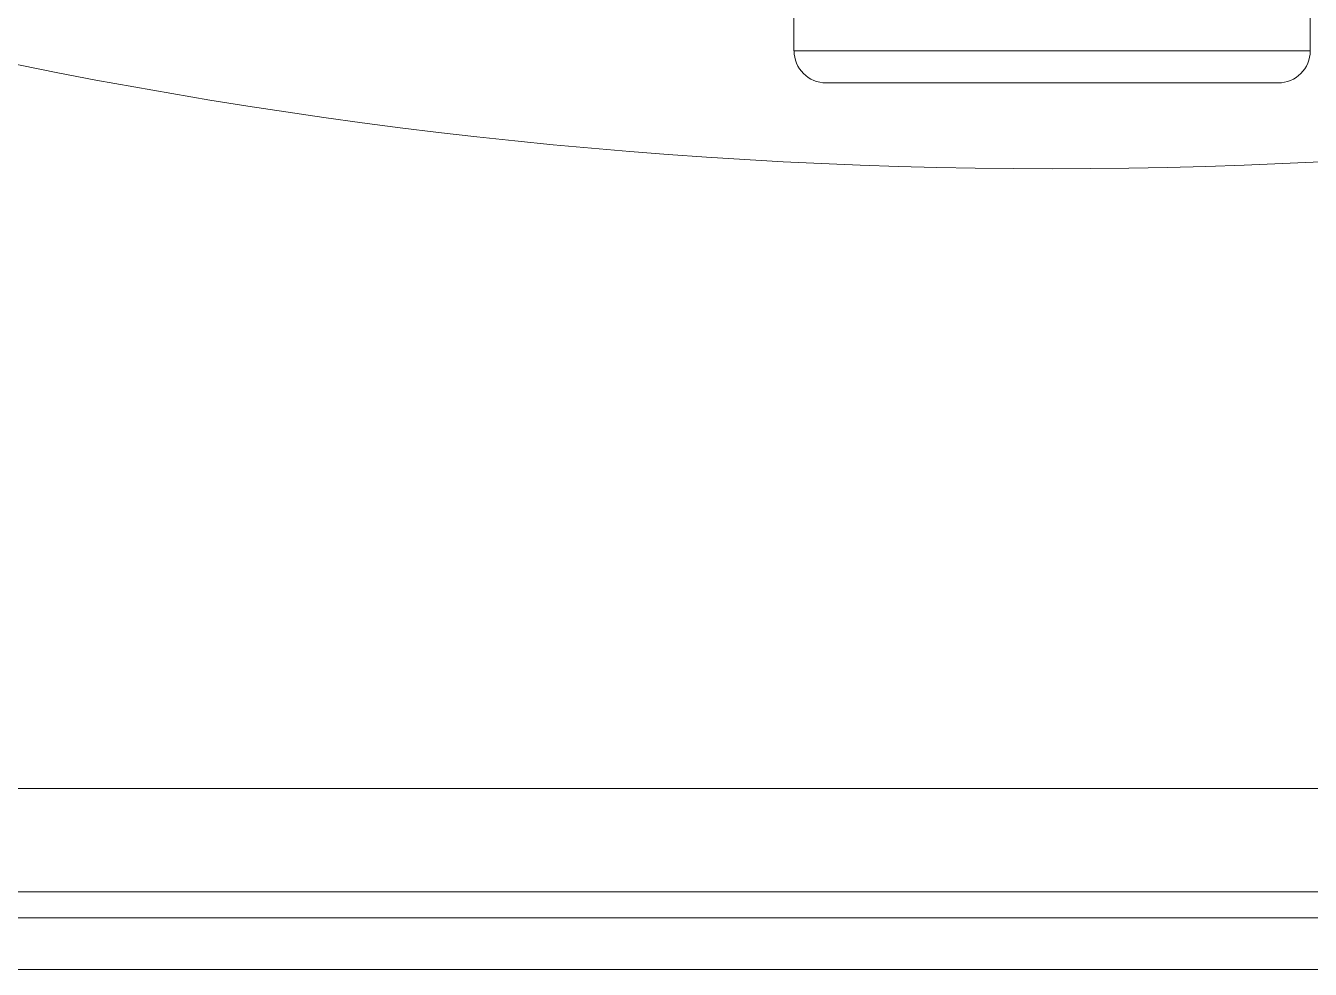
# Model space of a CAD drawing. Header units: millimetres. Extents: x 206 to 1899, y -454 to 296.
# Drawn here: x 633.944 to 635.188, y 49.663 to 50.576 of the extents above; entities that cross this region are included whole.
import ezdxf

# ---------------------------------------------------------------- set-up
doc = ezdxf.new("R2010")
doc.units = ezdxf.units.MM
doc.layers.add('细实线', color=7, linetype='Continuous', lineweight=15)

msp = doc.modelspace()

# ---------------------------------------------------------------- linework, layer by layer
at = {"layer": '细实线', "linetype": 'Continuous', "lineweight": 9}
for p, q in [((634.6883, 50.8645), (634.6883, 50.552)), ((635.1883, 50.8645), (635.1883, 50.552)), ((635.1883, 50.552), (634.6883, 50.552)), ((635.1571, 50.5208), (634.7196, 50.5208)), ((637.0102, 49.8377), (622.5789, 49.8377)), ((622.5289, 49.7377), (637.0602, 49.7377)), ((622.5039, 49.7127), (637.0852, 49.7127)), ((593.6477, 49.6627), (668.7977, 49.6627))]:
    msp.add_line(p, q, dxfattribs=at)
for centre, radius, start, end in [((634.9383, 55.4725), 5.0347, 242.6574, 297.3426), ((634.7196, 50.552), 0.0312, 180, 270), ((635.1571, 50.552), 0.0312, 270, 0)]:
    msp.add_arc(centre, radius, start, end, dxfattribs=at)

doc.saveas('drawing.dxf')
